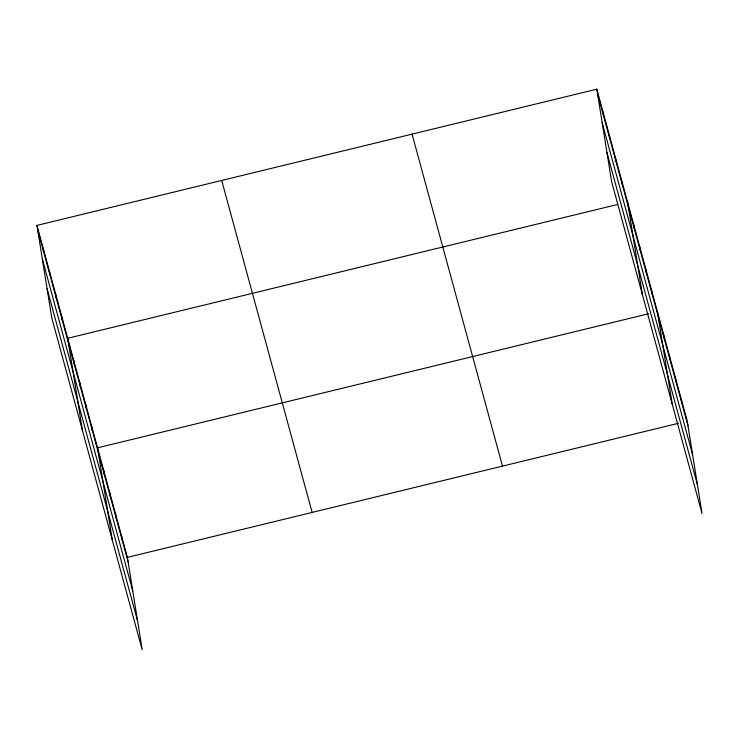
<?xml version="1.0" encoding="UTF-8"?>
<svg xmlns="http://www.w3.org/2000/svg" width="739" height="739" viewBox="0 0 739 739"><rect width="100%" height="100%" fill="white"/><g stroke="black" fill="none" stroke-linecap="round" stroke-linejoin="round"><path stroke-width="1.11" d="M36.95 225.404L127.385 557.382L142.193 649.812L51.758 317.835L36.95 225.404L596.807 89.188L687.242 421.165L702.05 513.596L611.615 181.618L596.807 89.188M617.656 204.472L67.702 338.277L82.5 430.708M648.602 313.752L97.539 447.825L112.346 540.255M127.385 557.382L678.448 423.299M597.528 93.705L687.972 425.673M602.183 122.72L692.619 454.688M606.968 152.613L697.404 484.581M412.057 134.138L502.492 466.115M221.7 180.455L312.135 512.423M37.671 229.921L128.106 561.889M42.317 258.936L132.752 590.904M47.111 288.829L137.546 620.797M681.275 399.254L681.995 403.762M675.307 377.343L676.028 381.851M669.34 355.431L670.061 359.939M663.373 333.52L664.093 338.037M657.405 311.609L672.204 404.039M651.428 289.697L652.158 294.214M645.461 267.795L646.191 272.303M639.494 245.884L640.214 250.392M633.526 223.972L634.247 228.48M627.559 202.061L642.367 294.491M621.407 179.485L622.127 184.002M615.254 156.908L615.984 161.425M609.112 134.341L609.832 138.849M602.959 111.765L603.68 116.282M121.418 535.47L122.138 539.978M115.45 513.559L116.171 518.067M109.483 491.647L110.203 496.165M103.515 469.736L104.236 474.253M91.571 425.913L92.292 430.431M85.604 404.011L86.324 408.519M79.636 382.1L80.357 386.608M73.669 360.189L74.39 364.697M61.549 315.701L62.27 320.218M55.397 293.134L56.118 297.641M49.245 270.557L49.975 275.065M43.102 247.981L43.823 252.498"/></g></svg>
